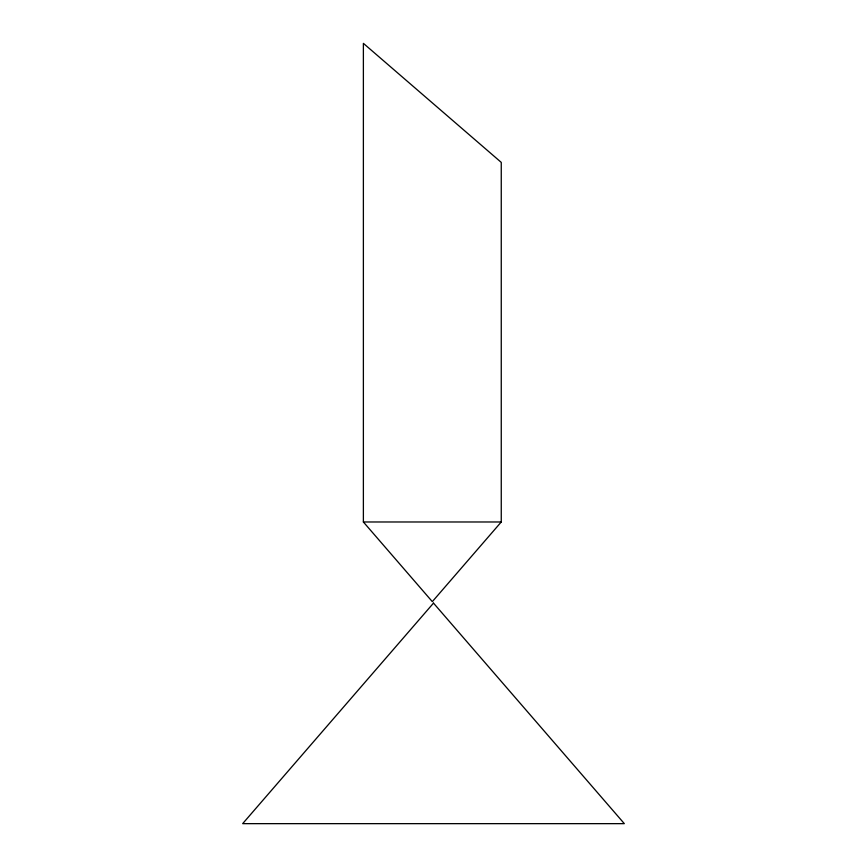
<?xml version="1.0" encoding="UTF-8"?>
<svg xmlns="http://www.w3.org/2000/svg" width="867" height="867" viewBox="0 0 867 867"><rect width="100%" height="100%" fill="white"/><g stroke="black" fill="none" stroke-linecap="round" stroke-linejoin="round"><path stroke-width="1.3" d="M501.256 521.977L432.319 601.644L363.381 521.977L363.381 43.35L501.256 162.389L501.256 521.977L363.381 521.977M433.5 603.107L242.662 823.65L624.338 823.65L433.5 603.107"/></g></svg>
